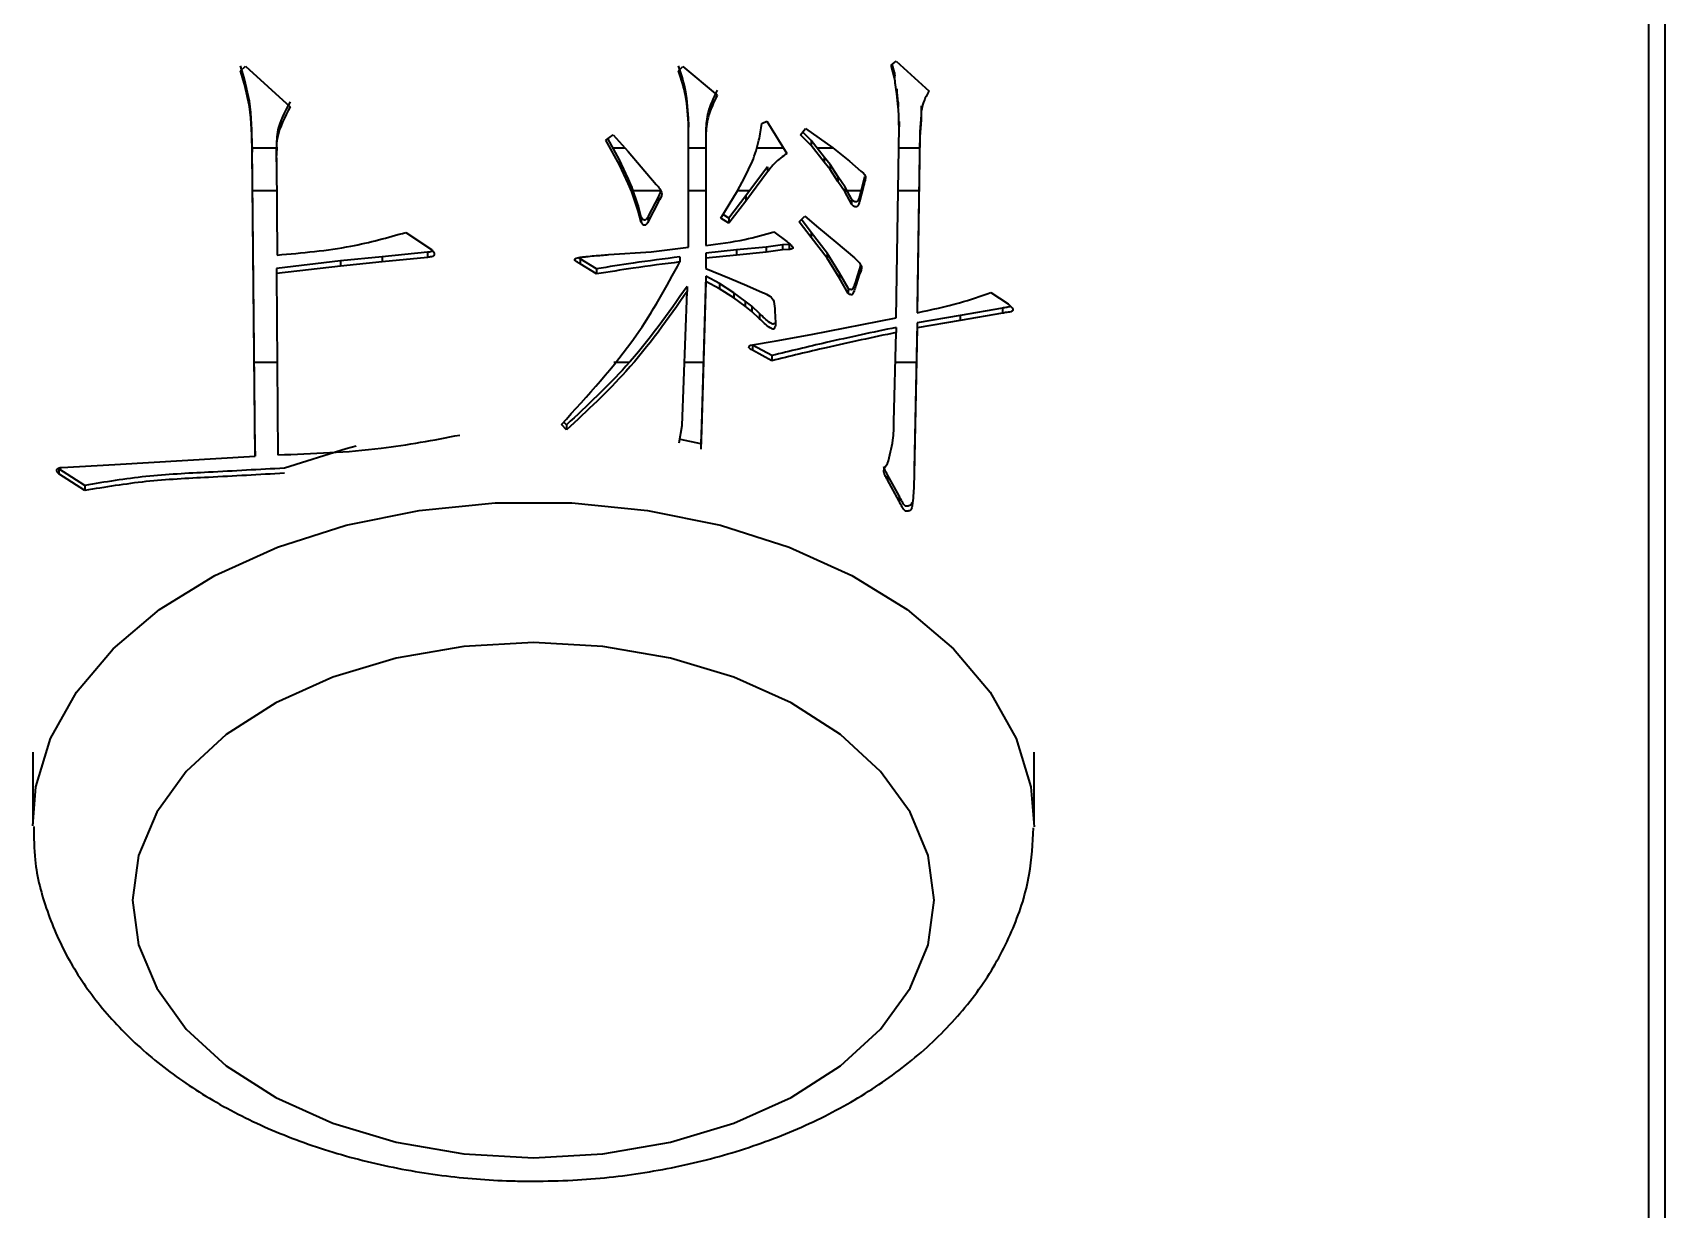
# Model space of a CAD drawing. Header units: millimetres. Extents: x 0 to 420, y 0 to 297.
# Drawn here: x 275.9266 to 276.417, y 144.0873 to 144.4408 of the extents above; entities that cross this region are included whole.
import ezdxf

# ---------------------------------------------------------------- set-up
doc = ezdxf.new("R2010")
doc.units = ezdxf.units.MM

msp = doc.modelspace()

# ---------------------------------------------------------------- linework, layer by layer
at = {"color": 7, "linetype": 'Continuous', "lineweight": 35}
for p, q in [((276.41704, 143.30478), (276.41704, 145.78595)), ((276.41204, 143.33111), (276.41204, 145.76728)), ((276.1845, 144.43098), (276.186, 144.43224)), ((276.186, 144.43224), (276.19591, 144.42322)), ((275.98912, 144.42932), (275.99062, 144.4307)), ((275.99062, 144.4307), (276.00401, 144.41849)), ((276.12064, 144.42932), (276.12192, 144.43057)), ((276.12192, 144.43057), (276.13228, 144.42196)), ((276.18556, 144.42724), (276.1845, 144.43098)), ((276.18556, 144.42878), (276.18485, 144.43128)), ((276.18569, 144.42775), (276.18556, 144.42878)), ((276.18556, 144.42878), (276.18556, 144.42724)), ((276.18664, 144.4199), (276.18623, 144.42391)), ((276.18623, 144.42391), (276.18623, 144.42238)), ((276.18664, 144.41837), (276.18623, 144.42238)), ((276.18671, 144.41881), (276.18664, 144.4199)), ((276.18664, 144.4199), (276.18664, 144.41837)), ((276.19355, 144.41879), (276.19355, 144.41726)), ((276.12365, 144.41392), (276.12365, 144.41239)), ((276.14567, 144.4135), (276.14717, 144.4142)), ((276.14717, 144.4142), (276.15321, 144.4045)), ((276.186, 144.35513), (276.18687, 144.41253)), ((276.18687, 144.41407), (276.18687, 144.41253)), ((276.19355, 144.41614), (276.19313, 144.41103)), ((276.19355, 144.41461), (276.19313, 144.40949)), ((276.19355, 144.41726), (276.19355, 144.41461)), ((276.09884, 144.40851), (276.10098, 144.41005)), ((276.10293, 144.40103), (276.09884, 144.40851)), ((276.10293, 144.40256), (276.09944, 144.40894)), ((276.10098, 144.41005), (276.10552, 144.40506)), ((276.12365, 144.37633), (276.12365, 144.41239)), ((276.12882, 144.41144), (276.12882, 144.4099)), ((276.12882, 144.4099), (276.12882, 144.37689)), ((276.1573, 144.41005), (276.1588, 144.41198)), ((276.16053, 144.40684), (276.1573, 144.41005)), ((276.16053, 144.40838), (276.15797, 144.41091)), ((276.1588, 144.41198), (276.16702, 144.40617)), ((276.16443, 144.40338), (276.16053, 144.40838)), ((276.16053, 144.40838), (276.16053, 144.40684)), ((276.19313, 144.41103), (276.19227, 144.35818)), ((276.19313, 144.40949), (276.19227, 144.35665)), ((276.19313, 144.41103), (276.19313, 144.40949)), ((275.99343, 144.31506), (275.99257, 144.40644)), ((275.99257, 144.40644), (275.99257, 144.40491)), ((275.99989, 144.4061), (275.99257, 144.4061)), ((275.99343, 144.31353), (275.99257, 144.40491)), ((275.99989, 144.40538), (275.99989, 144.40385)), ((275.99989, 144.40197), (275.99989, 144.40338)), ((276.10457, 144.4061), (276.101, 144.4061)), ((276.10552, 144.40506), (276.10942, 144.40047)), ((276.12882, 144.4061), (276.12365, 144.4061)), ((276.15221, 144.4061), (276.14407, 144.4061)), ((276.16443, 144.40185), (276.16053, 144.40684)), ((276.1671, 144.4061), (276.16231, 144.4061)), ((276.16616, 144.40116), (276.16443, 144.40338)), ((276.16443, 144.40338), (276.16443, 144.40185)), ((276.16702, 144.40617), (276.17197, 144.40214)), ((276.19305, 144.4061), (276.18677, 144.4061)), ((275.99989, 144.40197), (275.99989, 144.40185)), ((275.99989, 144.40185), (276.00011, 144.37399)), ((276.10552, 144.39701), (276.10293, 144.40256)), ((276.10293, 144.40256), (276.10293, 144.40103)), ((276.10552, 144.39548), (276.10293, 144.40103)), ((276.10942, 144.40047), (276.11393, 144.39519)), ((276.14049, 144.39715), (276.14285, 144.40214)), ((276.14739, 144.40049), (276.1409, 144.39173)), ((276.14739, 144.39895), (276.1409, 144.3902)), ((276.14739, 144.40049), (276.14739, 144.39895)), ((276.16616, 144.39963), (276.16443, 144.40185)), ((276.16852, 144.39757), (276.16616, 144.40116)), ((276.16616, 144.40116), (276.16616, 144.39963)), ((276.16852, 144.39604), (276.16616, 144.39963)), ((276.17197, 144.40214), (276.17542, 144.39922)), ((275.99996, 144.39324), (275.99269, 144.39324)), ((276.10661, 144.39451), (276.10552, 144.39701)), ((276.10552, 144.39701), (276.10552, 144.39548)), ((276.10661, 144.39298), (276.10552, 144.39548)), ((276.10856, 144.38884), (276.10661, 144.39451)), ((276.10661, 144.39451), (276.10661, 144.39298)), ((276.10856, 144.3873), (276.10661, 144.39298)), ((276.11538, 144.39324), (276.10704, 144.39324)), ((276.11532, 144.39324), (276.1146, 144.39161)), ((276.12882, 144.39324), (276.12365, 144.39324)), ((276.13336, 144.38509), (276.13832, 144.39326)), ((276.14202, 144.39324), (276.1383, 144.39324)), ((276.13832, 144.39326), (276.14049, 144.39715)), ((276.17069, 144.39438), (276.16852, 144.39757)), ((276.16852, 144.39757), (276.16852, 144.39604)), ((276.17069, 144.39285), (276.16852, 144.39604)), ((276.17261, 144.39091), (276.17069, 144.39438)), ((276.17069, 144.39438), (276.17069, 144.39285)), ((276.17542, 144.39324), (276.17132, 144.39324)), ((276.17606, 144.39576), (276.17501, 144.39161)), ((276.17606, 144.39423), (276.17501, 144.39008)), ((276.17651, 144.39746), (276.17606, 144.39576)), ((276.17606, 144.39576), (276.17606, 144.39423)), ((276.19284, 144.39324), (276.18658, 144.39324)), ((276.10942, 144.38536), (276.10856, 144.38884)), ((276.10856, 144.38884), (276.10856, 144.3873)), ((276.1146, 144.39161), (276.11156, 144.38563)), ((276.1146, 144.39008), (276.11156, 144.3841)), ((276.1146, 144.39161), (276.1146, 144.39008)), ((276.1409, 144.39173), (276.13573, 144.38508)), ((276.1409, 144.3902), (276.13573, 144.38354)), ((276.1409, 144.39173), (276.1409, 144.3902)), ((276.17261, 144.38938), (276.17069, 144.39285)), ((276.17261, 144.39091), (276.17261, 144.38938)), ((276.17501, 144.39161), (276.17501, 144.39008)), ((276.10942, 144.38383), (276.10856, 144.3873)), ((276.10942, 144.38536), (276.10942, 144.38383)), ((276.11156, 144.38563), (276.11156, 144.3841)), ((276.13573, 144.38354), (276.13336, 144.38509)), ((276.13573, 144.38508), (276.13403, 144.38618)), ((276.13573, 144.38508), (276.13573, 144.38354)), ((276.15689, 144.38398), (276.15861, 144.38564)), ((276.16053, 144.37925), (276.15689, 144.38398)), ((276.16053, 144.38078), (276.15756, 144.38463)), ((276.15861, 144.38564), (276.1627, 144.38217)), ((276.03872, 144.38077), (276.04649, 144.37566)), ((276.14931, 144.38092), (276.15321, 144.378)), ((276.16529, 144.37454), (276.16053, 144.38078)), ((276.16053, 144.38078), (276.16053, 144.37925)), ((276.16529, 144.37301), (276.16053, 144.37925)), ((276.1627, 144.38217), (276.16788, 144.37787)), ((276.03163, 144.37343), (276.0191, 144.3722)), ((276.04521, 144.37482), (276.03163, 144.37343)), ((276.03163, 144.37343), (276.03163, 144.3719)), ((276.04521, 144.37329), (276.03163, 144.3719)), ((276.04521, 144.37482), (276.04521, 144.37329)), ((276.09971, 144.37411), (276.11243, 144.37496)), ((276.11243, 144.37496), (276.12365, 144.37633)), ((276.12106, 144.37343), (276.12106, 144.3719)), ((276.13809, 144.37552), (276.12882, 144.37454)), ((276.12882, 144.37454), (276.12882, 144.37301)), ((276.13809, 144.37399), (276.12882, 144.37301)), ((276.14695, 144.37635), (276.13809, 144.37552)), ((276.13809, 144.37552), (276.13809, 144.37399)), ((276.14695, 144.37481), (276.13809, 144.37399)), ((276.1519, 144.37704), (276.14695, 144.37635)), ((276.14695, 144.37635), (276.14695, 144.37481)), ((276.1519, 144.37551), (276.14695, 144.37481)), ((276.15385, 144.37719), (276.1519, 144.37704)), ((276.1519, 144.37704), (276.1519, 144.37551)), ((276.15385, 144.37566), (276.1519, 144.37551)), ((276.15385, 144.37719), (276.15385, 144.37566)), ((276.16897, 144.36858), (276.16529, 144.37454)), ((276.16529, 144.37454), (276.16529, 144.37301)), ((276.16788, 144.37787), (276.17347, 144.37315)), ((276.0191, 144.3722), (275.99989, 144.36998)), ((276.0191, 144.37066), (275.99989, 144.36844)), ((275.99989, 144.36998), (275.99989, 144.36844)), ((275.99989, 144.36844), (276.00033, 144.31394)), ((276.0191, 144.3722), (276.0191, 144.37066)), ((276.03163, 144.3719), (276.0191, 144.37066)), ((276.09108, 144.37287), (276.09061, 144.37315)), ((276.09603, 144.36983), (276.09108, 144.37287)), ((276.09108, 144.37287), (276.09108, 144.37134)), ((276.09603, 144.3683), (276.09108, 144.37134)), ((276.09603, 144.36983), (276.09603, 144.3683)), ((276.12882, 144.37301), (276.12882, 144.36996)), ((276.12882, 144.36996), (276.13595, 144.36705)), ((276.16897, 144.36705), (276.16529, 144.37301)), ((276.17156, 144.364), (276.16897, 144.36858)), ((276.16897, 144.36858), (276.16897, 144.36705)), ((276.17501, 144.36983), (276.17392, 144.36636)), ((276.17529, 144.371), (276.17501, 144.36983)), ((276.17501, 144.36983), (276.17501, 144.3683)), ((276.12323, 144.36455), (276.12323, 144.36302)), ((276.12882, 144.36761), (276.12754, 144.32295)), ((276.12882, 144.36608), (276.12754, 144.32142)), ((276.13291, 144.36539), (276.12882, 144.36761)), ((276.12882, 144.36761), (276.12882, 144.36608)), ((276.13291, 144.36386), (276.12882, 144.36608)), ((276.13723, 144.36262), (276.13291, 144.36539)), ((276.13291, 144.36539), (276.13291, 144.36386)), ((276.13723, 144.36109), (276.13291, 144.36386)), ((276.13595, 144.36705), (276.14113, 144.36483)), ((276.14113, 144.36483), (276.14586, 144.36275)), ((276.17156, 144.36247), (276.16897, 144.36705)), ((276.17156, 144.364), (276.17156, 144.36247)), ((276.17501, 144.3683), (276.17392, 144.36483)), ((276.17392, 144.36636), (276.17392, 144.36483)), ((276.1217, 144.32281), (276.12323, 144.36302)), ((276.14068, 144.36011), (276.13723, 144.36262)), ((276.13723, 144.36262), (276.13723, 144.36109)), ((276.14068, 144.35858), (276.13723, 144.36109)), ((276.14263, 144.35859), (276.14068, 144.36011)), ((276.14068, 144.36011), (276.14068, 144.35858)), ((276.14263, 144.35706), (276.14068, 144.35858)), ((276.145, 144.35638), (276.14263, 144.35859)), ((276.14263, 144.35859), (276.14263, 144.35706)), ((276.21448, 144.36275), (276.21966, 144.35928)), ((276.145, 144.35484), (276.14263, 144.35706)), ((276.145, 144.35638), (276.145, 144.35484)), ((276.14953, 144.35721), (276.14976, 144.35359)), ((276.16053, 144.35014), (276.186, 144.35513)), ((276.19227, 144.35818), (276.19227, 144.35665)), ((276.20521, 144.35582), (276.19227, 144.3536)), ((276.20521, 144.35429), (276.19227, 144.35207)), ((276.21793, 144.35804), (276.20521, 144.35582)), ((276.21793, 144.35651), (276.20521, 144.35429)), ((276.20521, 144.35582), (276.20521, 144.35429)), ((276.21793, 144.35804), (276.21793, 144.35651)), ((276.14998, 144.34819), (276.16053, 144.35014)), ((276.18536, 144.32392), (276.186, 144.35069)), ((276.186, 144.35223), (276.186, 144.35069)), ((276.19227, 144.3536), (276.19141, 144.30964)), ((276.19227, 144.35207), (276.19141, 144.3081)), ((276.19227, 144.3536), (276.19227, 144.35207)), ((276.14222, 144.34693), (276.14998, 144.34819)), ((276.14285, 144.34695), (276.14273, 144.34702)), ((276.14867, 144.34376), (276.14285, 144.34695)), ((276.14285, 144.34695), (276.14285, 144.34541)), ((276.14867, 144.34223), (276.14285, 144.34541)), ((275.99318, 144.34182), (276.0001, 144.34182)), ((276.10121, 144.34182), (276.1059, 144.34182)), ((276.12242, 144.34182), (276.12808, 144.34182)), ((276.14867, 144.34376), (276.14867, 144.34223)), ((276.18579, 144.34182), (276.19204, 144.34182)), ((276.08698, 144.32142), (276.08545, 144.32308)), ((276.08698, 144.32295), (276.08612, 144.32388)), ((276.08698, 144.32295), (276.08698, 144.32142)), ((276.12082, 144.3176), (276.1217, 144.32281)), ((276.12754, 144.32295), (276.12736, 144.31722)), ((276.12754, 144.32142), (276.12736, 144.31569)), ((276.12754, 144.32295), (276.12754, 144.32142)), ((275.99343, 144.31506), (275.99343, 144.31353)), ((276.12736, 144.31722), (276.1212, 144.31853)), ((275.94229, 144.30479), (275.93452, 144.30978)), ((275.93452, 144.30978), (275.93452, 144.30825)), ((275.93539, 144.3102), (275.95137, 144.31102)), ((275.95137, 144.31102), (275.99343, 144.31353)), ((276.19141, 144.30964), (276.19138, 144.30888)), ((276.19141, 144.30964), (276.19141, 144.3081)), ((275.94229, 144.30325), (275.93452, 144.30825)), ((275.94229, 144.30479), (275.94229, 144.30325)), ((276.18687, 144.3016), (276.18342, 144.30797)), ((276.18342, 144.30797), (276.18342, 144.30644)), ((276.18687, 144.30007), (276.18342, 144.30644)), ((276.18687, 144.3016), (276.18687, 144.30007)), ((275.92665, 144.22459), (275.92665, 144.20314)), ((276.22744, 144.20314), (276.22744, 144.22459))]:
    msp.add_line(p, q, dxfattribs=at)
at = {"color": 7, "linetype": 'Continuous', "lineweight": 35, "flags": 128}
for points in [[(276.02384, 144.31654), (276.02082, 144.31579), (276.00228, 144.31)], [(275.92665, 144.20253), (275.92764, 144.21423), (275.93202, 144.22876), (275.9398, 144.24268), (275.9508, 144.25569), (275.96476, 144.26746), (275.98135, 144.27772), (276.00019, 144.28624), (276.02082, 144.2928), (276.04278, 144.29727), (276.06553, 144.29953), (276.08856, 144.29953), (276.11131, 144.29727), (276.13327, 144.2928), (276.1539, 144.28624), (276.17273, 144.27772), (276.18932, 144.26746), (276.20328, 144.25569), (276.21428, 144.24268), (276.22207, 144.22876), (276.22645, 144.21423), (276.22743, 144.20218)], [(276.07704, 144.10277), (276.09795, 144.10394), (276.11822, 144.10743), (276.13724, 144.11313), (276.15443, 144.12087), (276.16927, 144.13041), (276.18131, 144.14146), (276.19018, 144.15369), (276.19561, 144.16672), (276.19744, 144.18016), (276.19561, 144.1936), (276.19018, 144.20663), (276.18131, 144.21885), (276.16927, 144.2299), (276.15443, 144.23944), (276.13724, 144.24718), (276.11822, 144.25288), (276.09795, 144.25637), (276.07704, 144.25755), (276.05614, 144.25637), (276.03587, 144.25288), (276.01684, 144.24718), (275.99965, 144.23944), (275.98481, 144.2299), (275.97278, 144.21885), (275.96391, 144.20663), (275.95847, 144.1936), (275.95665, 144.18016), (275.95847, 144.16672), (275.96391, 144.15369), (275.97278, 144.14146), (275.98481, 144.13041), (275.99965, 144.12087), (276.01684, 144.11313), (276.03587, 144.10743), (276.05614, 144.10394), (276.07704, 144.10277)]]:
    msp.add_lwpolyline(points, dxfattribs=at)
at = {"color": 7, "linetype": 'Continuous', "lineweight": 35}
for points, knots in [([(275.99257, 144.40644), (275.99252, 144.41104), (275.99244, 144.41924), (275.99013, 144.4273), (275.98912, 144.43085)], [0, 0, 0, 0, 0.560138, 1, 1, 1, 1]), ([(275.99257, 144.40491), (275.99252, 144.40951), (275.99244, 144.41771), (275.99013, 144.42577), (275.98912, 144.42932)], [0, 0, 0, 0, 0.560138, 1, 1, 1, 1]), ([(276.12365, 144.41392), (276.1235, 144.41711), (276.12324, 144.42281), (276.12143, 144.4284), (276.12064, 144.43085)], [0, 0, 0, 0, 0.559933, 1, 1, 1, 1]), ([(276.12365, 144.41239), (276.1235, 144.41558), (276.12324, 144.42128), (276.12143, 144.42686), (276.12064, 144.42932)], [0, 0, 0, 0, 0.559933, 1, 1, 1, 1]), ([(276.18623, 144.42238), (276.18609, 144.42328), (276.18584, 144.4249), (276.18564, 144.42653), (276.18556, 144.42724)], [0, 0, 0, 0, 0.560039, 1, 1, 1, 1]), ([(276.13228, 144.4235), (276.13118, 144.4213), (276.12923, 144.41736), (276.12895, 144.41325), (276.12882, 144.41144)], [0, 0, 0, 0, 0.559926, 1, 1, 1, 1]), ([(276.19591, 144.42322), (276.19527, 144.42214), (276.19414, 144.4202), (276.19373, 144.41816), (276.19355, 144.41726)], [0, 0, 0, 0, 0.560167, 1, 1, 1, 1]), ([(276.00401, 144.41849), (276.00241, 144.41547), (275.99955, 144.41006), (275.99978, 144.40436), (275.99989, 144.40185)], [0, 0, 0, 0, 0.558992, 1, 1, 1, 1]), ([(276.00401, 144.42002), (276.00237, 144.417), (275.99977, 144.41224), (275.99991, 144.40722), (275.99996, 144.40538)], [0, 0, 0, 0, 0.633455, 1, 1, 1, 1]), ([(276.13228, 144.42196), (276.13118, 144.41976), (276.12923, 144.41583), (276.12895, 144.41172), (276.12882, 144.4099)], [0, 0, 0, 0, 0.559926, 1, 1, 1, 1]), ([(276.18687, 144.41253), (276.18686, 144.41362), (276.18683, 144.41557), (276.1867, 144.41751), (276.18664, 144.41837)], [0, 0, 0, 0, 0.559996, 1, 1, 1, 1]), ([(276.14285, 144.40214), (276.14358, 144.40424), (276.14487, 144.40799), (276.14543, 144.41182), (276.14567, 144.4135)], [0, 0, 0, 0, 0.559711, 1, 1, 1, 1]), ([(276.15321, 144.4045), (276.15189, 144.40357), (276.14953, 144.40189), (276.14805, 144.39985), (276.14739, 144.39895)], [0, 0, 0, 0, 0.559399, 1, 1, 1, 1]), ([(276.17542, 144.39922), (276.17599, 144.39877), (276.17699, 144.39797), (276.17658, 144.39615), (276.17627, 144.39498), (276.17606, 144.39423)], [0, 0, 0, 0, 0.3128727, 0.5591042, 1, 1, 1, 1]), ([(276.11393, 144.39519), (276.1143, 144.39475), (276.11503, 144.39386), (276.11602, 144.39209), (276.11514, 144.39084), (276.1146, 144.39008)], [0, 0, 0, 0, 0.281351, 0.557807, 1, 1, 1, 1]), ([(276.17501, 144.39161), (276.17492, 144.39131), (276.17479, 144.39086), (276.17454, 144.39036), (276.17436, 144.39007), (276.17408, 144.38994), (276.1738, 144.38994), (276.17349, 144.39001), (276.17298, 144.3903), (276.17277, 144.39066), (276.17261, 144.39091)], [0, 0, 0, 0, 0.279237, 0.420064, 0.492839, 0.560253, 0.607943, 0.654674, 0.750631, 1, 1, 1, 1]), ([(276.17501, 144.39008), (276.17492, 144.38978), (276.17479, 144.38933), (276.17454, 144.38882), (276.17436, 144.38853), (276.17408, 144.38841), (276.1738, 144.38841), (276.17349, 144.38847), (276.17298, 144.38877), (276.17277, 144.38912), (276.17261, 144.38938)], [0, 0, 0, 0, 0.279237, 0.420064, 0.492839, 0.560253, 0.607943, 0.654674, 0.750631, 1, 1, 1, 1]), ([(276.11156, 144.38563), (276.11145, 144.38541), (276.11128, 144.38507), (276.11097, 144.38473), (276.11078, 144.38456), (276.11064, 144.38449), (276.11051, 144.38446), (276.11036, 144.38446), (276.11008, 144.38455), (276.10967, 144.38484), (276.10952, 144.38516), (276.10942, 144.38536)], [0, 0, 0, 0, 0.270108, 0.406055, 0.458864, 0.505821, 0.533179, 0.560339, 0.621392, 0.754572, 1, 1, 1, 1]), ([(276.11156, 144.3841), (276.11145, 144.38388), (276.11128, 144.38354), (276.11097, 144.38319), (276.11078, 144.38303), (276.11064, 144.38296), (276.11051, 144.38293), (276.11036, 144.38293), (276.11008, 144.38302), (276.10967, 144.38331), (276.10952, 144.38363), (276.10942, 144.38383)], [0, 0, 0, 0, 0.270108, 0.406055, 0.458864, 0.505821, 0.533179, 0.560339, 0.621392, 0.754572, 1, 1, 1, 1]), ([(276.00011, 144.37399), (276.0076, 144.37463), (276.02097, 144.37578), (276.0333, 144.37925), (276.03872, 144.38077)], [0, 0, 0, 0, 0.560609, 1, 1, 1, 1]), ([(276.12882, 144.37689), (276.13278, 144.37737), (276.13984, 144.37824), (276.14642, 144.3801), (276.14931, 144.38092)], [0, 0, 0, 0, 0.560501, 1, 1, 1, 1]), ([(276.04649, 144.37566), (276.04668, 144.37541), (276.04706, 144.37491), (276.04732, 144.37429), (276.0472, 144.37387), (276.04695, 144.37364), (276.04629, 144.37338), (276.04564, 144.37333), (276.04521, 144.37329)], [0, 0, 0, 0, 0.25004, 0.50008, 0.562664, 0.624702, 0.750702, 1, 1, 1, 1]), ([(276.04683, 144.37516), (276.04671, 144.37511), (276.04625, 144.37488), (276.04565, 144.37485), (276.04521, 144.37482)], [0, 0, 0, 0, 0.256494, 1, 1, 1, 1]), ([(276.09108, 144.37134), (276.09074, 144.37155), (276.09027, 144.37184), (276.08964, 144.37219), (276.08941, 144.37252), (276.08959, 144.37281), (276.0902, 144.37322), (276.09145, 144.37334), (276.09325, 144.37358), (276.09599, 144.3738), (276.09825, 144.37399), (276.09971, 144.37411)], [0, 0, 0, 0, 0.1042191, 0.1478814, 0.1874747, 0.2192074, 0.2508067, 0.381914, 0.4853645, 0.6701096, 1, 1, 1, 1]), ([(276.12106, 144.37343), (276.11636, 144.37283), (276.10797, 144.37177), (276.09968, 144.37042), (276.09603, 144.36983)], [0, 0, 0, 0, 0.559984, 1, 1, 1, 1]), ([(276.15321, 144.378), (276.15359, 144.37769), (276.15416, 144.37723), (276.15475, 144.37665), (276.15499, 144.37629), (276.15499, 144.376), (276.1547, 144.37581), (276.15432, 144.3757), (276.15403, 144.37567), (276.15385, 144.37566)], [0, 0, 0, 0, 0.373846, 0.561217, 0.654833, 0.747799, 0.817293, 0.89058, 1, 1, 1, 1]), ([(276.08545, 144.32308), (276.09343, 144.3318), (276.10767, 144.34737), (276.11697, 144.3644), (276.12106, 144.3719)], [0, 0, 0, 0, 0.559945, 1, 1, 1, 1]), ([(276.12106, 144.3719), (276.11636, 144.3713), (276.10797, 144.37024), (276.09968, 144.36889), (276.09603, 144.3683)], [0, 0, 0, 0, 0.559984, 1, 1, 1, 1]), ([(276.17347, 144.37315), (276.1739, 144.37275), (276.17473, 144.37195), (276.17598, 144.37032), (276.17538, 144.36907), (276.17501, 144.3683)], [0, 0, 0, 0, 0.281717, 0.557826, 1, 1, 1, 1]), ([(276.12323, 144.36455), (276.1175, 144.35641), (276.10726, 144.34186), (276.09318, 144.32873), (276.08698, 144.32295)], [0, 0, 0, 0, 0.560148, 1, 1, 1, 1]), ([(276.17392, 144.36636), (276.17375, 144.36584), (276.17352, 144.3651), (276.17316, 144.36426), (276.17295, 144.36387), (276.17287, 144.36365), (276.17272, 144.36358), (276.17261, 144.36356), (276.17238, 144.36358), (276.17197, 144.36369), (276.17172, 144.36388), (276.17156, 144.364)], [0, 0, 0, 0, 0.419482, 0.600311, 0.682643, 0.749025, 0.76291, 0.777137, 0.809247, 0.876684, 1, 1, 1, 1]), ([(276.17392, 144.36483), (276.17375, 144.36431), (276.17352, 144.36356), (276.17316, 144.36273), (276.17295, 144.36234), (276.17287, 144.36212), (276.17272, 144.36205), (276.17261, 144.36203), (276.17238, 144.36204), (276.17197, 144.36216), (276.17172, 144.36235), (276.17156, 144.36247)], [0, 0, 0, 0, 0.419482, 0.600311, 0.682643, 0.749025, 0.76291, 0.777137, 0.809247, 0.876684, 1, 1, 1, 1]), ([(276.12323, 144.36302), (276.1175, 144.35487), (276.10726, 144.34033), (276.09318, 144.32719), (276.08698, 144.32142)], [0, 0, 0, 0, 0.560148, 1, 1, 1, 1]), ([(276.14586, 144.36275), (276.14668, 144.36243), (276.14828, 144.36178), (276.14958, 144.3597), (276.14955, 144.35816), (276.14953, 144.35721)], [0, 0, 0, 0, 0.282569, 0.555982, 1, 1, 1, 1]), ([(276.19227, 144.35665), (276.19658, 144.35755), (276.20428, 144.35915), (276.21137, 144.36165), (276.21448, 144.36275)], [0, 0, 0, 0, 0.560063, 1, 1, 1, 1]), ([(276.21966, 144.35928), (276.22009, 144.35891), (276.22063, 144.35844), (276.22109, 144.3578), (276.22114, 144.35742), (276.2206, 144.35688), (276.21931, 144.35675), (276.21836, 144.35658), (276.21793, 144.35651)], [0, 0, 0, 0, 0.31432, 0.396488, 0.478798, 0.560298, 0.806258, 1, 1, 1, 1]), ([(276.14951, 144.35359), (276.14945, 144.3535), (276.14938, 144.35339), (276.14923, 144.35329), (276.14914, 144.35325), (276.14903, 144.35324), (276.14865, 144.3533), (276.14708, 144.35432), (276.14595, 144.35543), (276.145, 144.35638)], [0, 0, 0, 0, 0.061802, 0.077845, 0.092525, 0.106534, 0.121417, 0.253648, 1, 1, 1, 1]), ([(276.14976, 144.35359), (276.14977, 144.35308), (276.14978, 144.35246), (276.14939, 144.35186), (276.14923, 144.35176), (276.14914, 144.35172), (276.14903, 144.35171), (276.14865, 144.35177), (276.14708, 144.35279), (276.14595, 144.3539), (276.145, 144.35484)], [0, 0, 0, 0, 0.24844, 0.297217, 0.309235, 0.32023, 0.330724, 0.341873, 0.440924, 1, 1, 1, 1]), ([(276.22041, 144.35855), (276.22002, 144.35844), (276.21922, 144.35822), (276.21837, 144.3581), (276.21793, 144.35804)], [0, 0, 0, 0, 0.489342, 1, 1, 1, 1]), ([(276.186, 144.35223), (276.17898, 144.35075), (276.16643, 144.34811), (276.1541, 144.34509), (276.14867, 144.34376)], [0, 0, 0, 0, 0.560029, 1, 1, 1, 1]), ([(276.186, 144.35069), (276.17898, 144.34922), (276.16643, 144.34658), (276.1541, 144.34356), (276.14867, 144.34223)], [0, 0, 0, 0, 0.560029, 1, 1, 1, 1]), ([(276.14285, 144.34541), (276.14262, 144.34553), (276.14228, 144.3457), (276.14191, 144.34596), (276.14172, 144.34617), (276.14182, 144.3464), (276.14199, 144.34665), (276.14213, 144.34683), (276.14222, 144.34693)], [0, 0, 0, 0, 0.310684, 0.439043, 0.560378, 0.682215, 0.808846, 1, 1, 1, 1]), ([(276.00033, 144.31394), (276.01074, 144.31432), (276.0293, 144.315), (276.0471, 144.3184), (276.05493, 144.3199)], [0, 0, 0, 0, 0.560441, 1, 1, 1, 1]), ([(276.18342, 144.31131), (276.18406, 144.31364), (276.18522, 144.31782), (276.18532, 144.32206), (276.18536, 144.32392)], [0, 0, 0, 0, 0.559338, 1, 1, 1, 1]), ([(275.93452, 144.30825), (275.93432, 144.30842), (275.93391, 144.30877), (275.93383, 144.30935), (275.93405, 144.30976), (275.93452, 144.3101), (275.93504, 144.31016), (275.93539, 144.3102)], [0, 0, 0, 0, 0.248313, 0.49842, 0.62631, 0.746701, 1, 1, 1, 1]), ([(276.00228, 144.30995), (275.99468, 144.30954), (275.98081, 144.30877), (275.9606, 144.30777), (275.94839, 144.30578), (275.94229, 144.30479)], [0, 0, 0, 0, 0.37799, 0.689163, 1, 1, 1, 1]), ([(276.18342, 144.30644), (276.18315, 144.30688), (276.18263, 144.30776), (276.18195, 144.30948), (276.18286, 144.31061), (276.18342, 144.31131)], [0, 0, 0, 0, 0.281167, 0.559047, 1, 1, 1, 1]), ([(276.18342, 144.30797), (276.18313, 144.30842), (276.18262, 144.30921), (276.18243, 144.31006), (276.18235, 144.31043)], [0, 0, 0, 0, 0.5591, 1, 1, 1, 1]), ([(276.00228, 144.30842), (275.99468, 144.308), (275.98081, 144.30724), (275.9606, 144.30624), (275.94839, 144.30425), (275.94229, 144.30325)], [0, 0, 0, 0, 0.37799, 0.689163, 1, 1, 1, 1]), ([(276.19141, 144.3081), (276.19137, 144.3062), (276.19132, 144.30335), (276.19099, 144.30004), (276.19077, 144.29838), (276.19056, 144.29756), (276.19015, 144.29713), (276.18964, 144.29704), (276.18922, 144.29699), (276.18882, 144.29699), (276.18857, 144.29719), (276.18825, 144.29761), (276.18765, 144.29857), (276.18718, 144.29947), (276.18687, 144.30007)], [0, 0, 0, 0, 0.374787, 0.562144, 0.655877, 0.702698, 0.725644, 0.74913, 0.766044, 0.781448, 0.79672, 0.812987, 0.874929, 1, 1, 1, 1]), ([(276.1907, 144.29968), (276.19064, 144.29944), (276.19056, 144.29909), (276.19015, 144.29867), (276.18964, 144.29857), (276.18922, 144.29852), (276.18882, 144.29852), (276.18857, 144.29872), (276.18825, 144.29914), (276.18765, 144.30011), (276.18718, 144.301), (276.18687, 144.3016)], [0, 0, 0, 0, 0.1360583, 0.2027384, 0.2709877, 0.3201395, 0.3649007, 0.409282, 0.4565535, 0.6365518, 1, 1, 1, 1]), ([(275.92702, 144.20235), (275.92703, 144.19897), (275.92706, 144.19032), (275.93066, 144.17668), (275.93721, 144.16192), (275.94666, 144.14814), (275.95874, 144.13548), (275.97338, 144.12417), (275.99032, 144.11445), (276.00918, 144.10656), (276.02951, 144.1007), (276.05046, 144.09704), (276.06647, 144.09583), (276.07521, 144.09576), (276.07704, 144.09575)], [0, 0, 0, 0, 0.055407, 0.14198, 0.228734, 0.317022, 0.407688, 0.500843, 0.595906, 0.692005, 0.788356, 0.884623, 0.975852, 1, 1, 1, 1]), ([(276.07704, 144.09575), (276.081, 144.09581), (276.09225, 144.096), (276.11069, 144.09803), (276.1318, 144.1025), (276.15188, 144.10916), (276.17051, 144.11794), (276.18726, 144.12877), (276.20166, 144.14149), (276.21325, 144.15585), (276.22152, 144.17141), (276.22648, 144.18692), (276.22701, 144.19721), (276.22725, 144.20191)], [0, 0, 0, 0, 0.052293, 0.148815, 0.245698, 0.343072, 0.441067, 0.53964, 0.6382, 0.73565, 0.830714, 0.922636, 1, 1, 1, 1])]:
    msp.add_open_spline(points, degree=3, knots=knots, dxfattribs=at)

doc.saveas('drawing.dxf')
